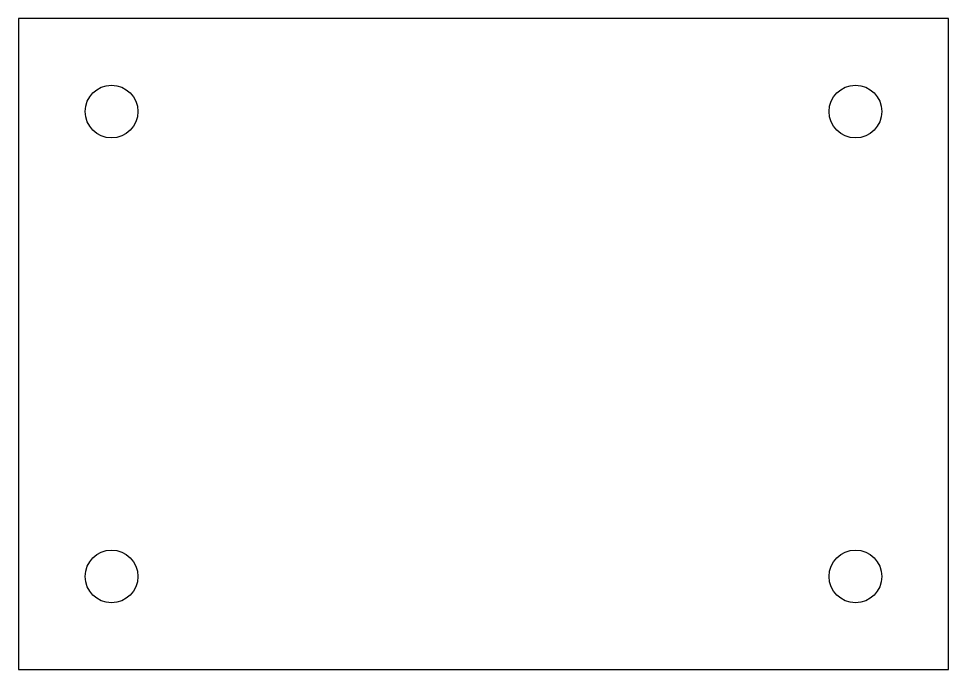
# Model space of a CAD drawing. Header units: metres. Extents: x 0 to 60, y 43 to 85.
import ezdxf

# ---------------------------------------------------------------- set-up
doc = ezdxf.new("R2010")
doc.units = ezdxf.units.M

msp = doc.modelspace()

# ---------------------------------------------------------------- linework, layer by layer
at = {"layer": 'CUT'}
msp.add_lwpolyline([(0, 43), (60, 43), (60, 85), (0, 85)], close=True, dxfattribs=at)
for centre in [(6, 79), (54, 79), (6, 49), (54, 49)]:
    msp.add_circle(centre, 1.7, dxfattribs=at)

doc.saveas('drawing.dxf')
